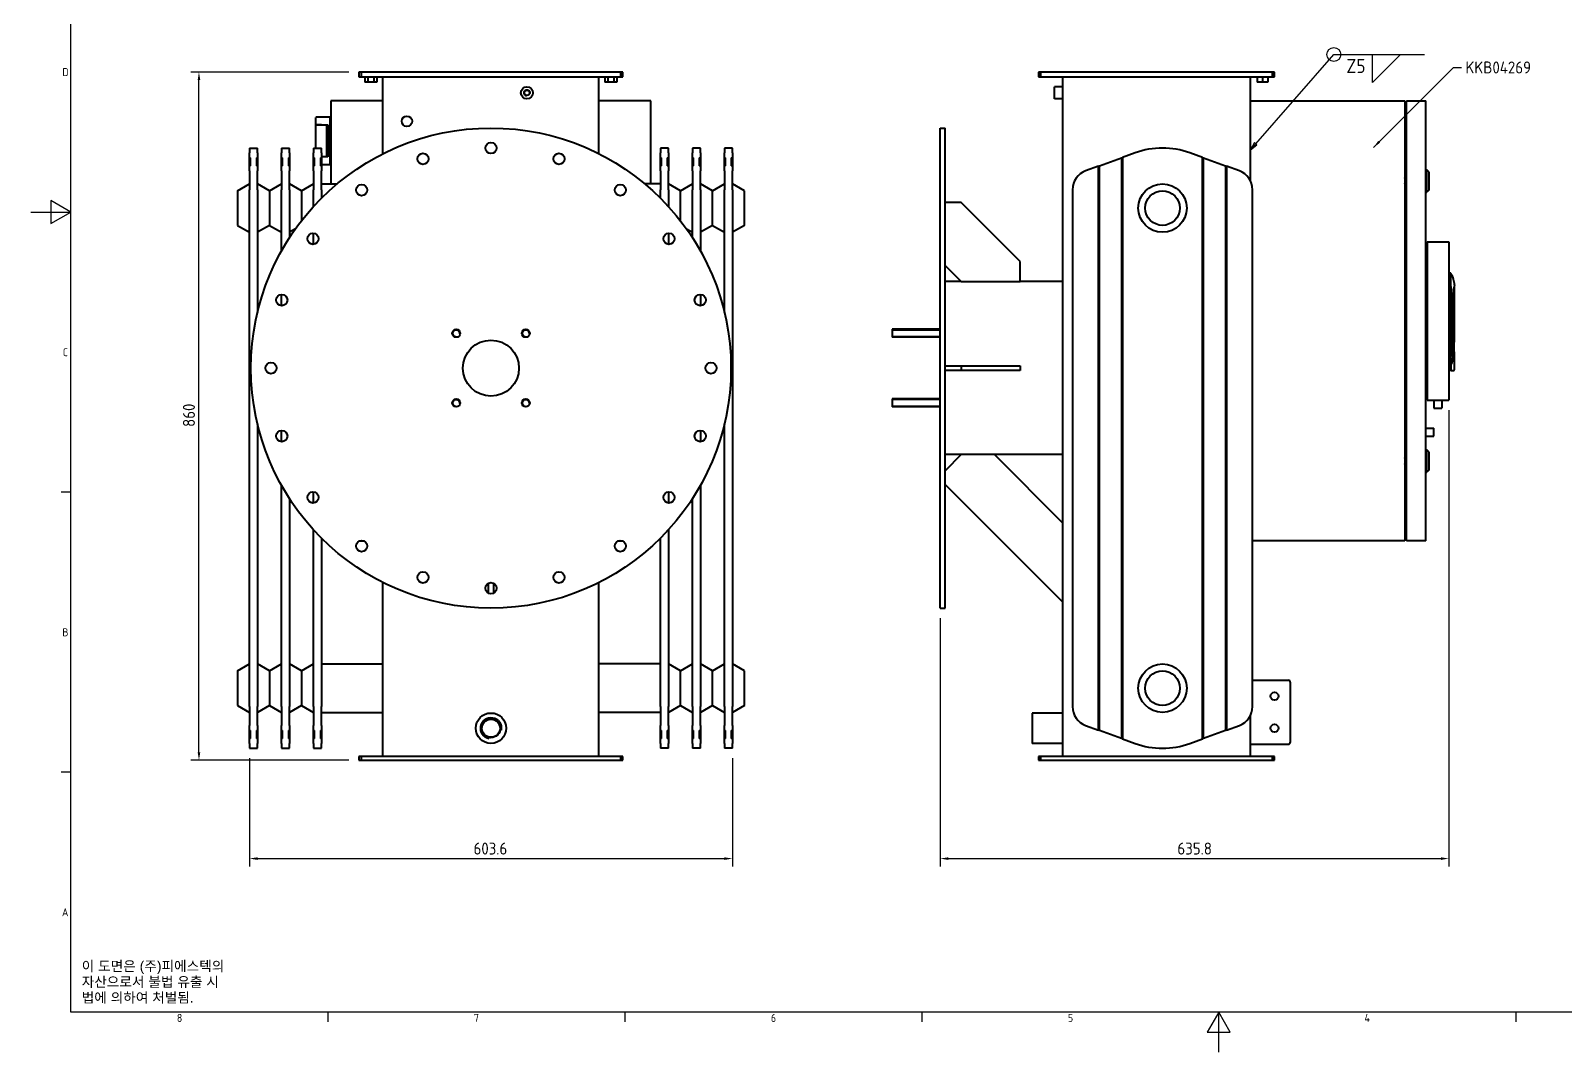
# Model space of a CAD drawing. Header units: millimetres. Extents: x 0 to 2970, y 0 to 2100.
# Drawn here: x 0 to 1918, y 0 to 1277 of the extents above; entities that cross this region are included whole.
import ezdxf

# ---------------------------------------------------------------- set-up
doc = ezdxf.new("R2010")
doc.units = ezdxf.units.MM
doc.header["$LTSCALE"] = 5
doc.layers.get('0').update_dxf_attribs({"color": 3, "lineweight": 25})
for name, color, linetype, lineweight in [('가시적인 것(ISO)', 3, 'Continuous', 40), ('가시적인 좁은 것(ISO)', 3, 'Continuous', 35), ('경계(ISO)', 7, 'Continuous', 25), ('기호(ISO)', 5, 'Continuous', 25), ('치수(ISO)', 2, 'Continuous', 25)]:
    doc.layers.add(name, color=color, linetype=linetype, lineweight=lineweight)
doc.styles.add('문자 텍스트_PSTEK_POSCO', font='isocp.shx')
doc.styles.add('치수 텍스트_PSTEK_POSCO', font='isocp.shx')
doc.styles.add('표면거칠기 텍스트_PSTEK_POSCO', font='isocp.shx')
doc.dimstyles.new('치수_PSTEK_POSCO', dxfattribs={"dimscale": 5, "dimtxt": 3, "dimasz": 2, "dimexe": 2, "dimexo": 2.5, "dimgap": 1, "dimtad": 1, "dimrnd": 1e-08, "dimdsep": 46, "dimtxsty": '치수 텍스트_PSTEK_POSCO', "dimcen": 0.09, "dimdle": 10, "dimclrd": 7, "dimclre": 7, "dimclrt": 2, "dimadec": 1, "dimazin": 2, "dimtfac": 1, "dimtmove": 0, "dimatfit": 3, "dimfxl": 0, "dimtolj": 1, "dimlwd": -1, "dimlwe": -1, "dimarcsym": 0})
doc.dimstyles.new('치수_PSTEK_POSCO$7', dxfattribs={"dimscale": 5, "dimtxt": 3, "dimasz": 2, "dimexe": 2, "dimexo": 2.5, "dimgap": 1, "dimtad": 1, "dimrnd": 1e-08, "dimdsep": 46, "dimtxsty": '치수 텍스트_PSTEK_POSCO', "dimcen": 0.09, "dimdle": 10, "dimclrd": 7, "dimclre": 7, "dimclrt": 2, "dimadec": 1, "dimazin": 2, "dimtfac": 1, "dimtmove": 0, "dimatfit": 3, "dimfxl": 0, "dimtolj": 1, "dimlwd": -1, "dimlwe": -1, "dimarcsym": 0})

# ---------------------------------------------------------------- blocks, each defined once
blk = doc.blocks.new('경계 Default Border')
at = {"layer": '경계(ISO)'}
for p, q in [((10, 140), (7.6, 140)), ((10, 70), (7.6, 70)), ((74.25, 10), (74.25, 7.6)), ((148.5, 10), (148.5, 7.6)), ((222.75, 10), (222.75, 7.6)), ((371.25, 10), (371.25, 7.6))]:
    blk.add_line(p, q, dxfattribs=at)
at = {"layer": '경계(ISO)', "flags": 128}
for points in [[(10, 10), (10, 410), (584, 410), (584, 10), (10, 10)], [(0, 210), (10, 210), (5, 212.89), (5, 207.11), (10, 210)], [(297, 0), (297, 10), (294.11, 5), (299.89, 5), (297, 10)]]:
    blk.add_lwpolyline(points, dxfattribs=at)
at = {"layer": '경계(ISO)', "color": 2, "char_height": 2, "attachment_point": 7, "style": '문자 텍스트_PSTEK_POSCO'}
for s, insert in [('D', (7.92, 243.98)), ('C', (8.03, 173.98)), ('B', (7.92, 103.98)), ('A', (7.81, 34)), ('8', (36.55, 7.58)), ('7', (110.8, 7.6)), ('6', (185.05, 7.58)), ('5', (259.3, 7.58)), ('4', (333.44, 7.6))]:
    blk.add_mtext(s, dxfattribs=dict(at, insert=insert))
blk = doc.blocks.new('용접 기호 식별자1')
at = {"layer": '기호(ISO)', "color": 7}
for p, q in [((306.25, 227.09), (325.76, 249.38)), ((325.76, 249.38), (348.45, 249.38)), ((305.95, 227.36), (304.93, 225.59)), ((306.25, 227.09), (304.93, 225.59)), ((304.93, 225.59), (306.55, 226.83)), ((306.55, 226.83), (305.95, 227.36))]:
    blk.add_line(p, q, dxfattribs=at)
at = {"layer": '기호(ISO)'}
for p, q in [((335.45, 249.38), (342.45, 249.38)), ((342.45, 249.38), (335.45, 242.38)), ((335.45, 242.38), (335.45, 249.38))]:
    blk.add_line(p, q, dxfattribs=at)
at = {"layer": '기호(ISO)', "color": 7, "flags": 128}
blk.add_lwpolyline([(305.95, 227.36), (304.93, 225.59), (306.55, 226.83), (305.95, 227.36)], dxfattribs=at)
at = {"layer": '기호(ISO)'}
blk.add_circle((325.76, 249.38), 1.75, dxfattribs=at)
at = {"layer": '기호(ISO)', "color": 7}
blk.add_solid([(305.95, 227.36), (304.93, 225.59), (306.55, 226.83), (305.95, 227.36)], dxfattribs=at)
at = {"layer": '기호(ISO)', "color": 7, "insert": (328.91, 244.76), "char_height": 3.5, "attachment_point": 7, "style": '표면거칠기 텍스트_PSTEK_POSCO'}
blk.add_mtext('Z5', dxfattribs=at)
blk = doc.blocks.new('*D23')
at = {"layer": 'Defpoints', "color": 0, "transparency": 16777216}
for p in [(1772.7, 815), (1136.9, 555), (1772.7, 242.1)]:
    blk.add_point(p, dxfattribs=at)
at = {"layer": '치수(ISO)', "color": 7, "transparency": 16777216}
for p, q in [((1772.7, 802.5), (1772.7, 232.1)), ((1136.9, 542.5), (1136.9, 232.1)), ((1146.9, 242.1), (1762.7, 242.1))]:
    blk.add_line(p, q, dxfattribs=at)
for points in [[(1146.9, 243.7), (1146.9, 240.4), (1136.9, 242.1)], [(1762.7, 243.7), (1762.7, 240.4), (1772.7, 242.1)]]:
    blk.add_solid(points, dxfattribs=at)
at = {"layer": '치수(ISO)', "color": 2, "transparency": 16777216, "insert": (1433.3, 254.6), "char_height": 15, "attachment_point": 4, "style": '치수 텍스트_PSTEK_POSCO'}
blk.add_mtext('\\A1;635.8', dxfattribs=at)
blk = doc.blocks.new('*D24')
at = {"layer": 'Defpoints', "color": 0, "transparency": 16777216}
for p in [(273.5, 380), (877.1, 380), (877.1, 242.1)]:
    blk.add_point(p, dxfattribs=at)
at = {"layer": '치수(ISO)', "color": 7, "transparency": 16777216}
for p, q in [((273.5, 367.5), (273.5, 232.1)), ((877.1, 367.5), (877.1, 232.1)), ((283.5, 242.1), (867.1, 242.1))]:
    blk.add_line(p, q, dxfattribs=at)
for points in [[(283.5, 243.7), (283.5, 240.4), (273.5, 242.1)], [(867.1, 243.7), (867.1, 240.4), (877.1, 242.1)]]:
    blk.add_solid(points, dxfattribs=at)
at = {"layer": '치수(ISO)', "color": 2, "transparency": 16777216, "insert": (553.5, 254.6), "char_height": 15, "attachment_point": 4, "style": '치수 텍스트_PSTEK_POSCO'}
blk.add_mtext('\\A1;603.6', dxfattribs=at)
blk = doc.blocks.new('*D25')
at = {"layer": 'Defpoints', "color": 0, "transparency": 16777216}
for p in [(210.3, 1225), (410.3, 1225), (410.3, 365)]:
    blk.add_point(p, dxfattribs=at)
at = {"layer": '치수(ISO)', "color": 7, "transparency": 16777216}
for p, q in [((397.8, 1225), (200.3, 1225)), ((210.3, 375), (210.3, 1215)), ((397.8, 365), (200.3, 365))]:
    blk.add_line(p, q, dxfattribs=at)
for points in [[(208.7, 1215), (212, 1215), (210.3, 1225)], [(208.7, 375), (212, 375), (210.3, 365)]]:
    blk.add_solid(points, dxfattribs=at)
at = {"layer": '치수(ISO)', "color": 2, "transparency": 16777216, "insert": (197.8, 781.5), "char_height": 15, "attachment_point": 4, "rotation": 90, "style": '치수 텍스트_PSTEK_POSCO'}
blk.add_mtext('\\A1;860', dxfattribs=at)

msp = doc.modelspace()

# ---------------------------------------------------------------- linework, layer by layer
at = {"layer": '가시적인 것(ISO)'}
for p, q in [((413.328, 1225.001), (410.328, 1225.001)), ((410.328, 1225.001), (410.328, 1219.001)), ((410.328, 1219.001), (413.328, 1219.001)), ((413.328, 1219.001), (413.328, 1225.001)), ((737.328, 1225.001), (413.328, 1225.001)), ((413.328, 1219.001), (737.328, 1219.001)), ((417.822, 1219.001), (417.822, 1212.501)), ((421.575, 1212.501), (417.822, 1212.501)), ((421.575, 1219.001), (421.575, 1212.501)), ((429.081, 1212.501), (421.575, 1212.501)), ((429.081, 1219.001), (429.081, 1212.501)), ((432.833, 1212.501), (429.081, 1212.501)), ((432.833, 1219.001), (432.833, 1212.501)), ((440.328, 1122.91), (440.328, 1219.001)), ((710.328, 1122.91), (710.328, 1219.001)), ((717.822, 1219.001), (717.822, 1212.501)), ((721.575, 1212.501), (717.822, 1212.501)), ((721.575, 1219.001), (721.575, 1212.501)), ((729.081, 1212.501), (721.575, 1212.501)), ((729.081, 1219.001), (729.081, 1212.501)), ((732.833, 1212.501), (729.081, 1212.501)), ((732.833, 1219.001), (732.833, 1212.501)), ((737.328, 1225.001), (737.328, 1219.001)), ((740.328, 1225.001), (737.328, 1225.001)), ((737.328, 1219.001), (740.328, 1219.001)), ((740.328, 1219.001), (740.328, 1225.001)), ((1259.671, 1225.001), (1259.671, 1219.001)), ((1262.671, 1225.001), (1259.671, 1225.001)), ((1259.671, 1219.001), (1262.671, 1219.001)), ((1262.671, 1219.001), (1262.671, 1225.001)), ((1551.671, 1225.001), (1262.671, 1225.001)), ((1262.671, 1219.001), (1551.671, 1219.001)), ((1289.671, 1219.001), (1289.671, 369.501)), ((1524.671, 1189.001), (1524.671, 1219.001)), ((1533.171, 1219.001), (1533.171, 1212.501)), ((1539.671, 1212.501), (1533.171, 1212.501)), ((1539.671, 1219.001), (1539.671, 1212.501)), ((1546.171, 1212.501), (1539.671, 1212.501)), ((1546.171, 1219.001), (1546.171, 1212.501)), ((1554.671, 1225.001), (1551.671, 1225.001)), ((1551.671, 1225.001), (1551.671, 1219.001)), ((1551.671, 1219.001), (1554.671, 1219.001)), ((1554.671, 1219.001), (1554.671, 1225.001)), ((1279.671, 1191.501), (1279.671, 1206.501)), ((1289.671, 1206.501), (1279.671, 1206.501)), ((1289.671, 1191.501), (1279.671, 1191.501)), ((440.328, 1189.001), (375.328, 1189.001)), ((375.328, 1189.001), (375.328, 1085.251)), ((775.328, 1189.001), (710.328, 1189.001)), ((775.328, 1085.251), (775.328, 1189.001)), ((1524.671, 1088.864), (1524.671, 1189.001)), ((1524.671, 1189.001), (1717.671, 1189.001)), ((1717.671, 1189.001), (1717.671, 639.001)), ((1719.671, 639.001), (1719.671, 1189.001)), ((1719.671, 1189.001), (1743.671, 1189.001)), ((1743.671, 639.001), (1743.671, 1189.001)), ((356.328, 1159.151), (356.328, 1168.001)), ((363.328, 1159.151), (356.328, 1159.151)), ((356.328, 1159.001), (356.328, 1159.151)), ((356.328, 1159.001), (370.328, 1159.001)), ((356.328, 1130.001), (356.328, 1159.001)), ((363.328, 1169.001), (374.328, 1169.001)), ((363.328, 1159.151), (371.328, 1159.151)), ((370.328, 1159.151), (370.328, 1159.001)), ((370.328, 1119.001), (370.328, 1159.001)), ((371.328, 1159.151), (371.328, 1118.851)), ((374.328, 1169.001), (374.328, 1168.001)), ((374.328, 1110.001), (374.328, 1168.001)), ((1136.871, 555.001), (1136.871, 1155.001)), ((1136.871, 1155.001), (1142.871, 1155.001)), ((1142.871, 555.001), (1142.871, 1155.001)), ((1717.671, 1164.001), (1719.671, 1164.001)), ((1718.671, 1169.001), (1719.671, 1169.001)), ((273.528, 1130.001), (273.528, 1123.97)), ((273.528, 1130.001), (283.528, 1130.001)), ((273.528, 1118.22), (273.528, 1123.97)), ((273.528, 1118.22), (274.528, 1117.787)), ((273.528, 1107.301), (273.528, 1118.22)), ((274.528, 1117.787), (274.528, 1107.735)), ((282.528, 1117.787), (283.528, 1118.22)), ((282.528, 1107.735), (282.528, 1117.787)), ((283.528, 1123.97), (283.528, 1130.001)), ((283.528, 1123.97), (283.528, 1118.22)), ((283.528, 1118.22), (283.528, 1107.301)), ((313.528, 1130.001), (313.528, 1123.97)), ((313.528, 1130.001), (323.528, 1130.001)), ((313.528, 1118.22), (313.528, 1123.97)), ((313.528, 1118.22), (314.528, 1117.787)), ((313.528, 1107.301), (313.528, 1118.22)), ((314.528, 1117.787), (314.528, 1107.735)), ((322.528, 1117.787), (323.528, 1118.22)), ((322.528, 1107.735), (322.528, 1117.787)), ((323.528, 1123.97), (323.528, 1130.001)), ((323.528, 1123.97), (323.528, 1118.22)), ((323.528, 1118.22), (323.528, 1107.301)), ((353.528, 1130.001), (353.528, 1123.97)), ((353.528, 1130.001), (363.528, 1130.001)), ((353.528, 1118.22), (353.528, 1123.97)), ((353.528, 1118.22), (354.528, 1117.787)), ((353.528, 1107.301), (353.528, 1118.22)), ((354.528, 1117.787), (354.528, 1107.735)), ((362.528, 1117.787), (363.528, 1118.22)), ((362.528, 1107.735), (362.528, 1117.787)), ((363.528, 1123.97), (363.528, 1130.001)), ((363.528, 1123.97), (363.528, 1118.22)), ((370.328, 1119.001), (363.528, 1119.001)), ((371.328, 1118.851), (363.528, 1118.851)), ((363.528, 1118.22), (363.528, 1107.301)), ((370.328, 1119.001), (370.328, 1118.851)), ((787.128, 1130.001), (787.128, 1123.97)), ((797.128, 1130.001), (787.128, 1130.001)), ((787.128, 1118.22), (787.128, 1123.97)), ((787.128, 1118.22), (788.128, 1117.787)), ((787.128, 1107.301), (787.128, 1118.22)), ((788.128, 1117.787), (788.128, 1107.735)), ((796.128, 1117.787), (797.128, 1118.22)), ((796.128, 1107.735), (796.128, 1117.787)), ((797.128, 1123.97), (797.128, 1130.001)), ((797.128, 1123.97), (797.128, 1118.22)), ((797.128, 1118.22), (797.128, 1107.301)), ((827.128, 1130.001), (827.128, 1123.97)), ((837.128, 1130.001), (827.128, 1130.001)), ((827.128, 1118.22), (827.128, 1123.97)), ((827.128, 1118.22), (828.128, 1117.787)), ((827.128, 1107.301), (827.128, 1118.22)), ((828.128, 1117.787), (828.128, 1107.735)), ((836.128, 1117.787), (837.128, 1118.22)), ((836.128, 1107.735), (836.128, 1117.787)), ((837.128, 1123.97), (837.128, 1130.001)), ((837.128, 1123.97), (837.128, 1118.22)), ((837.128, 1118.22), (837.128, 1107.301)), ((867.128, 1130.001), (867.128, 1123.97)), ((877.128, 1130.001), (867.128, 1130.001)), ((867.128, 1118.22), (867.128, 1123.97)), ((867.128, 1118.22), (868.128, 1117.787)), ((867.128, 1107.301), (867.128, 1118.22)), ((868.128, 1117.787), (868.128, 1107.735)), ((876.128, 1117.787), (877.128, 1118.22)), ((876.128, 1107.735), (876.128, 1117.787)), ((877.128, 1123.97), (877.128, 1130.001)), ((877.128, 1123.97), (877.128, 1118.22)), ((877.128, 1118.22), (877.128, 1107.301)), ((1335.863, 1107.735), (1363.479, 1117.787)), ((1363.479, 1117.787), (1364.671, 1118.22)), ((1363.479, 1117.787), (1363.479, 392.216)), ((1380.469, 1123.97), (1364.671, 1118.22)), ((1364.671, 1118.22), (1364.671, 391.782)), ((1464.671, 1118.22), (1448.873, 1123.97)), ((1464.671, 1118.22), (1465.863, 1117.787)), ((1464.671, 391.782), (1464.671, 1118.22)), ((1465.863, 1117.787), (1493.479, 1107.735)), ((1465.863, 392.216), (1465.863, 1117.787)), ((274.528, 1107.735), (273.528, 1107.301)), ((273.528, 1101.459), (273.528, 1107.301)), ((273.528, 1101.459), (273.528, 1077.967)), ((283.528, 1107.301), (282.528, 1107.735)), ((283.528, 1107.301), (283.528, 1101.459)), ((283.528, 1077.967), (283.528, 1101.459)), ((314.528, 1107.735), (313.528, 1107.301)), ((313.528, 1101.459), (313.528, 1107.301)), ((313.528, 1101.459), (313.528, 1077.967)), ((323.528, 1107.301), (322.528, 1107.735)), ((323.528, 1107.301), (323.528, 1101.459)), ((323.528, 1077.967), (323.528, 1101.459)), ((354.528, 1107.735), (353.528, 1107.301)), ((353.528, 1101.459), (353.528, 1107.301)), ((353.528, 1101.459), (353.528, 1077.967)), ((363.528, 1107.301), (362.528, 1107.735)), ((374.328, 1109.001), (363.528, 1109.001)), ((363.528, 1107.301), (363.528, 1101.459)), ((363.528, 1077.967), (363.528, 1101.459)), ((374.328, 1110.001), (374.328, 1109.001)), ((788.128, 1107.735), (787.128, 1107.301)), ((787.128, 1101.459), (787.128, 1107.301)), ((787.128, 1101.459), (787.128, 1077.967)), ((797.128, 1107.301), (796.128, 1107.735)), ((797.128, 1107.301), (797.128, 1101.459)), ((797.128, 1077.967), (797.128, 1101.459)), ((828.128, 1107.735), (827.128, 1107.301)), ((827.128, 1101.459), (827.128, 1107.301)), ((827.128, 1101.459), (827.128, 1077.967)), ((837.128, 1107.301), (836.128, 1107.735)), ((837.128, 1107.301), (837.128, 1101.459)), ((837.128, 1077.967), (837.128, 1101.459)), ((868.128, 1107.735), (867.128, 1107.301)), ((867.128, 1101.459), (867.128, 1107.301)), ((867.128, 1101.459), (867.128, 1077.967)), ((877.128, 1107.301), (876.128, 1107.735)), ((877.128, 1107.301), (877.128, 1101.459)), ((877.128, 1077.967), (877.128, 1101.459)), ((1334.671, 1107.301), (1318.62, 1101.459)), ((1334.671, 1107.301), (1335.863, 1107.735)), ((1334.671, 402.701), (1334.671, 1107.301)), ((1335.863, 402.267), (1335.863, 1107.735)), ((1493.479, 1107.735), (1493.479, 402.267)), ((1493.479, 1107.735), (1494.671, 1107.301)), ((1494.671, 1107.301), (1494.671, 402.701)), ((1510.721, 1101.459), (1494.671, 1107.301)), ((1717.671, 1098.262), (1719.671, 1098.729)), ((1718.384, 1098.501), (1718.386, 1098.501)), ((1718.694, 1098.501), (1718.386, 1098.501)), ((1743.671, 1103.001), (1745.171, 1103.001)), ((1745.171, 1075.001), (1745.171, 1103.001)), ((1747.671, 1100.501), (1745.171, 1103.001)), ((1747.671, 1100.501), (1747.671, 1077.501)), ((258.528, 1076.591), (273.528, 1085.251)), ((258.528, 1076.591), (258.528, 1033.411)), ((273.528, 432.035), (273.528, 1077.967)), ((298.528, 1076.591), (283.528, 1085.251)), ((283.528, 1077.967), (283.528, 924.663)), ((298.528, 1076.591), (313.528, 1085.251)), ((298.528, 1076.591), (298.528, 1033.411)), ((313.528, 1001.496), (313.528, 1077.967)), ((338.528, 1076.591), (323.528, 1085.251)), ((323.528, 1077.967), (323.528, 1018.086)), ((338.528, 1076.591), (353.528, 1085.251)), ((338.528, 1076.591), (338.528, 1039.191)), ((353.528, 1057.003), (353.528, 1077.967)), ((363.528, 1085.251), (383.013, 1085.251)), ((363.528, 1077.967), (363.528, 1067.465)), ((787.128, 1085.251), (767.642, 1085.251)), ((787.128, 1067.465), (787.128, 1077.967)), ((812.128, 1076.591), (797.128, 1085.251)), ((797.128, 1077.967), (797.128, 1057.003)), ((812.128, 1076.591), (827.128, 1085.251)), ((812.128, 1039.191), (812.128, 1076.591)), ((827.128, 1018.086), (827.128, 1077.967)), ((852.128, 1076.591), (837.128, 1085.251)), ((837.128, 1077.967), (837.128, 1001.496)), ((852.128, 1076.591), (867.128, 1085.251)), ((852.128, 1033.411), (852.128, 1076.591)), ((867.128, 924.663), (867.128, 1077.967)), ((892.128, 1076.591), (877.128, 1085.251)), ((877.128, 1077.967), (877.128, 432.035)), ((892.128, 1033.411), (892.128, 1076.591)), ((1302.171, 1077.967), (1302.171, 432.035)), ((1527.171, 432.035), (1527.171, 1077.967)), ((1718.257, 1090.784), (1717.671, 1093.314)), ((1717.671, 1084.689), (1718.257, 1087.218)), ((1717.671, 1079.74), (1719.671, 1079.273)), ((1719.487, 1091.071), (1718.257, 1090.784)), ((1719.487, 1086.931), (1718.257, 1087.218)), ((1718.384, 1079.501), (1718.386, 1079.501)), ((1718.694, 1079.501), (1718.386, 1079.501)), ((1719.666, 1089.501), (1718.393, 1089.501)), ((1718.393, 1088.501), (1718.393, 1089.501)), ((1719.666, 1088.501), (1718.393, 1088.501)), ((1719.671, 1091.114), (1719.487, 1091.071)), ((1719.671, 1086.888), (1719.487, 1086.931)), ((1719.671, 1089.501), (1719.666, 1089.501)), ((1719.671, 1088.501), (1719.666, 1088.501)), ((1743.671, 1075.001), (1745.171, 1075.001)), ((1747.671, 1077.501), (1745.171, 1075.001)), ((1162.871, 1062.146), (1142.871, 1062.146)), ((1236.866, 988.151), (1162.871, 1062.146)), ((258.528, 1033.411), (273.528, 1024.751)), ((298.528, 1033.411), (283.528, 1024.751)), ((298.528, 1033.411), (313.528, 1024.751)), ((330.98, 1029.054), (323.528, 1024.751)), ((353.528, 1009.675), (353.528, 1023.609)), ((797.128, 1023.609), (797.128, 1009.675)), ((819.675, 1029.054), (827.128, 1024.751)), ((852.128, 1033.411), (837.128, 1024.751)), ((852.128, 1033.411), (867.128, 1024.751)), ((892.128, 1033.411), (877.128, 1024.751)), ((1745.671, 1013.001), (1745.671, 815.001)), ((1745.671, 1013.001), (1772.671, 1013.001)), ((1772.671, 1013.001), (1772.671, 815.001)), ((1142.871, 983.151), (1162.871, 963.151)), ((1236.866, 963.151), (1236.866, 988.151)), ((1744.671, 997.001), (1743.671, 997.001)), ((1743.671, 986.001), (1745.671, 986.001)), ((1744.671, 997.001), (1744.671, 996.801)), ((1744.671, 996.801), (1744.671, 986.001)), ((1744.871, 997.001), (1745.671, 997.001)), ((1162.871, 963.151), (1142.871, 963.151)), ((1162.871, 963.151), (1236.866, 963.151)), ((1289.671, 963.151), (1236.866, 963.151)), ((1774.94, 973.652), (1772.671, 973.652)), ((313.528, 932.986), (313.528, 946.976)), ((837.128, 946.976), (837.128, 932.986)), ((1774.94, 956.866), (1774.94, 869.512)), ((1777.892, 869.504), (1777.892, 949.501)), ((1779.137, 957.073), (1779.137, 887.536)), ((1076.871, 903.488), (1076.871, 893.488)), ((1136.871, 903.488), (1076.871, 903.488)), ((1136.871, 893.488), (1076.871, 893.488)), ((1779.379, 875.351), (1779.379, 887.651)), ((1779.137, 875.466), (1779.137, 852.918)), ((1142.871, 858.001), (1162.871, 858.001)), ((1162.871, 852.001), (1142.871, 852.001)), ((1162.871, 858.001), (1236.866, 858.001)), ((1162.871, 858.001), (1162.871, 852.001)), ((1236.866, 852.001), (1162.871, 852.001)), ((1236.866, 858.001), (1236.866, 852.001)), ((1774.44, 854.798), (1772.671, 854.798)), ((1774.94, 858.369), (1774.94, 852.901)), ((1775.94, 851.901), (1778.817, 851.901)), ((1743.671, 842.001), (1745.671, 842.001)), ((1744.671, 831.001), (1743.671, 831.001)), ((1744.671, 842.001), (1744.671, 831.201)), ((1744.671, 831.201), (1744.671, 831.001)), ((1745.671, 831.001), (1744.871, 831.001)), ((1076.871, 816.514), (1076.871, 806.514)), ((1136.871, 816.514), (1076.871, 816.514)), ((1136.871, 806.514), (1076.871, 806.514)), ((1745.671, 815.001), (1772.671, 815.001)), ((1753.671, 815.001), (1753.671, 805.001)), ((1763.671, 815.001), (1763.671, 805.001)), ((1753.671, 805.001), (1763.671, 805.001)), ((283.528, 785.339), (283.528, 432.035)), ((313.528, 763.026), (313.528, 777.017)), ((837.128, 777.017), (837.128, 763.026)), ((867.128, 432.035), (867.128, 785.339)), ((1743.671, 780.001), (1753.671, 780.001)), ((1743.671, 770.001), (1753.671, 770.001)), ((1753.671, 770.001), (1753.671, 780.001)), ((1717.671, 748.262), (1719.671, 748.729)), ((1718.384, 748.501), (1718.386, 748.501)), ((1718.694, 748.501), (1718.386, 748.501)), ((1743.671, 753.001), (1745.171, 753.001)), ((1745.171, 725.001), (1745.171, 753.001)), ((1747.671, 750.501), (1745.171, 753.001)), ((1747.671, 750.501), (1747.671, 727.501)), ((1162.871, 746.851), (1142.871, 726.851)), ((1162.871, 746.851), (1142.871, 746.851)), ((1204.671, 746.851), (1162.871, 746.851)), ((1289.671, 661.851), (1204.671, 746.851)), ((1289.671, 746.851), (1204.671, 746.851)), ((1718.257, 740.784), (1717.671, 743.314)), ((1717.671, 734.689), (1718.257, 737.218)), ((1717.671, 729.74), (1719.671, 729.273)), ((1719.487, 741.071), (1718.257, 740.784)), ((1719.487, 736.931), (1718.257, 737.218)), ((1718.384, 729.501), (1718.386, 729.501)), ((1718.694, 729.501), (1718.386, 729.501)), ((1719.666, 739.501), (1718.393, 739.501)), ((1718.393, 738.501), (1718.393, 739.501)), ((1719.666, 738.501), (1718.393, 738.501)), ((1719.671, 741.114), (1719.487, 741.071)), ((1719.671, 736.888), (1719.487, 736.931)), ((1719.671, 739.501), (1719.666, 739.501)), ((1719.671, 738.501), (1719.666, 738.501)), ((1743.671, 725.001), (1745.171, 725.001)), ((1747.671, 727.501), (1745.171, 725.001)), ((313.528, 432.035), (313.528, 708.506)), ((323.528, 691.916), (323.528, 432.035)), ((353.528, 686.393), (353.528, 700.327)), ((797.128, 700.327), (797.128, 686.393)), ((827.128, 432.035), (827.128, 691.916)), ((837.128, 708.506), (837.128, 432.035)), ((1142.871, 709.656), (1289.671, 562.856)), ((353.528, 432.035), (353.528, 652.999)), ((797.128, 652.999), (797.128, 432.035)), ((1717.671, 664.001), (1719.671, 664.001)), ((1719.671, 659.001), (1718.671, 659.001)), ((363.528, 642.538), (363.528, 432.035)), ((411.038, 639.001), (416.335, 639.001)), ((734.32, 639.001), (739.617, 639.001)), ((787.128, 432.035), (787.128, 642.538)), ((1717.671, 639.001), (1527.171, 639.001)), ((1743.671, 639.001), (1719.671, 639.001)), ((440.328, 369.501), (440.328, 587.093)), ((572.328, 573.677), (572.328, 586.326)), ((578.328, 586.326), (578.328, 573.677)), ((710.328, 369.501), (710.328, 587.093)), ((1136.871, 555.001), (1142.871, 555.001)), ((258.528, 476.591), (273.528, 485.251)), ((298.528, 476.591), (283.528, 485.251)), ((298.528, 476.591), (313.528, 485.251)), ((338.528, 476.591), (323.528, 485.251)), ((338.528, 476.591), (353.528, 485.251)), ((363.528, 485.251), (440.328, 485.251)), ((787.128, 485.251), (710.328, 485.251)), ((812.128, 476.591), (797.128, 485.251)), ((812.128, 476.591), (827.128, 485.251)), ((852.128, 476.591), (837.128, 485.251)), ((852.128, 476.591), (867.128, 485.251)), ((892.128, 476.591), (877.128, 485.251)), ((258.528, 476.591), (258.528, 433.411)), ((298.528, 476.591), (298.528, 433.411)), ((338.528, 476.591), (338.528, 433.411)), ((812.128, 433.411), (812.128, 476.591)), ((852.128, 433.411), (852.128, 476.591)), ((892.128, 433.411), (892.128, 476.591)), ((1527.171, 465.001), (1571.671, 465.001)), ((1574.671, 388.001), (1574.671, 462.001)), ((258.528, 433.411), (273.528, 424.751)), ((273.528, 432.035), (273.528, 408.543)), ((298.528, 433.411), (283.528, 424.751)), ((283.528, 408.543), (283.528, 432.035)), ((298.528, 433.411), (313.528, 424.751)), ((313.528, 432.035), (313.528, 408.543)), ((338.528, 433.411), (323.528, 424.751)), ((323.528, 408.543), (323.528, 432.035)), ((338.528, 433.411), (353.528, 424.751)), ((353.528, 432.035), (353.528, 408.543)), ((363.528, 408.543), (363.528, 432.035)), ((363.528, 424.751), (440.328, 424.751)), ((787.128, 424.751), (710.328, 424.751)), ((787.128, 432.035), (787.128, 408.543)), ((812.128, 433.411), (797.128, 424.751)), ((797.128, 408.543), (797.128, 432.035)), ((812.128, 433.411), (827.128, 424.751)), ((827.128, 432.035), (827.128, 408.543)), ((852.128, 433.411), (837.128, 424.751)), ((837.128, 408.543), (837.128, 432.035)), ((852.128, 433.411), (867.128, 424.751)), ((867.128, 432.035), (867.128, 408.543)), ((892.128, 433.411), (877.128, 424.751)), ((877.128, 408.543), (877.128, 432.035)), ((1251.671, 424.001), (1251.671, 386.001)), ((1289.671, 424.001), (1251.671, 424.001)), ((273.528, 402.701), (273.528, 408.543)), ((283.528, 408.543), (283.528, 402.701)), ((313.528, 402.701), (313.528, 408.543)), ((323.528, 408.543), (323.528, 402.701)), ((353.528, 402.701), (353.528, 408.543)), ((363.528, 408.543), (363.528, 402.701)), ((787.128, 402.701), (787.128, 408.543)), ((797.128, 408.543), (797.128, 402.701)), ((827.128, 402.701), (827.128, 408.543)), ((837.128, 408.543), (837.128, 402.701)), ((867.128, 402.701), (867.128, 408.543)), ((877.128, 408.543), (877.128, 402.701)), ((1318.62, 408.543), (1334.671, 402.701)), ((1494.671, 402.701), (1510.721, 408.543)), ((1524.671, 369.501), (1524.671, 421.138)), ((273.528, 402.701), (274.528, 402.267)), ((273.528, 391.782), (273.528, 402.701)), ((274.528, 392.216), (273.528, 391.782)), ((273.528, 386.032), (273.528, 391.782)), ((273.528, 386.032), (273.528, 380.001)), ((274.528, 402.267), (274.528, 392.216)), ((282.528, 402.267), (283.528, 402.701)), ((282.528, 392.216), (282.528, 402.267)), ((283.528, 391.782), (282.528, 392.216)), ((283.528, 402.701), (283.528, 391.782)), ((283.528, 391.782), (283.528, 386.032)), ((283.528, 380.001), (283.528, 386.032)), ((313.528, 402.701), (314.528, 402.267)), ((313.528, 391.782), (313.528, 402.701)), ((314.528, 392.216), (313.528, 391.782)), ((313.528, 386.032), (313.528, 391.782)), ((313.528, 386.032), (313.528, 380.001)), ((314.528, 402.267), (314.528, 392.216)), ((322.528, 402.267), (323.528, 402.701)), ((322.528, 392.216), (322.528, 402.267)), ((323.528, 391.782), (322.528, 392.216)), ((323.528, 402.701), (323.528, 391.782)), ((323.528, 391.782), (323.528, 386.032)), ((323.528, 380.001), (323.528, 386.032)), ((353.528, 402.701), (354.528, 402.267)), ((353.528, 391.782), (353.528, 402.701)), ((354.528, 392.216), (353.528, 391.782)), ((353.528, 386.032), (353.528, 391.782)), ((353.528, 386.032), (353.528, 380.001)), ((354.528, 402.267), (354.528, 392.216)), ((362.528, 402.267), (363.528, 402.701)), ((362.528, 392.216), (362.528, 402.267)), ((363.528, 391.782), (362.528, 392.216)), ((363.528, 402.701), (363.528, 391.782)), ((363.528, 391.782), (363.528, 386.032)), ((363.528, 380.001), (363.528, 386.032)), ((787.128, 402.701), (788.128, 402.267)), ((787.128, 391.782), (787.128, 402.701)), ((788.128, 392.216), (787.128, 391.782)), ((787.128, 386.032), (787.128, 391.782)), ((787.128, 386.032), (787.128, 380.001)), ((788.128, 402.267), (788.128, 392.216)), ((796.128, 402.267), (797.128, 402.701)), ((796.128, 392.216), (796.128, 402.267)), ((797.128, 391.782), (796.128, 392.216)), ((797.128, 402.701), (797.128, 391.782)), ((797.128, 391.782), (797.128, 386.032)), ((797.128, 380.001), (797.128, 386.032)), ((827.128, 402.701), (828.128, 402.267)), ((827.128, 391.782), (827.128, 402.701)), ((828.128, 392.216), (827.128, 391.782)), ((827.128, 386.032), (827.128, 391.782)), ((827.128, 386.032), (827.128, 380.001)), ((828.128, 402.267), (828.128, 392.216)), ((836.128, 402.267), (837.128, 402.701)), ((836.128, 392.216), (836.128, 402.267)), ((837.128, 391.782), (836.128, 392.216)), ((837.128, 402.701), (837.128, 391.782)), ((837.128, 391.782), (837.128, 386.032)), ((837.128, 380.001), (837.128, 386.032)), ((867.128, 402.701), (868.128, 402.267)), ((867.128, 391.782), (867.128, 402.701)), ((868.128, 392.216), (867.128, 391.782)), ((867.128, 386.032), (867.128, 391.782)), ((867.128, 386.032), (867.128, 380.001)), ((868.128, 402.267), (868.128, 392.216)), ((876.128, 402.267), (877.128, 402.701)), ((876.128, 392.216), (876.128, 402.267)), ((877.128, 391.782), (876.128, 392.216)), ((877.128, 402.701), (877.128, 391.782)), ((877.128, 391.782), (877.128, 386.032)), ((877.128, 380.001), (877.128, 386.032)), ((1289.671, 386.001), (1251.671, 386.001)), ((1335.863, 402.267), (1334.671, 402.701)), ((1363.479, 392.216), (1335.863, 402.267)), ((1364.671, 391.782), (1363.479, 392.216)), ((1364.671, 391.782), (1380.469, 386.032)), ((1448.873, 386.032), (1464.671, 391.782)), ((1465.863, 392.216), (1464.671, 391.782)), ((1493.479, 402.267), (1465.863, 392.216)), ((1494.671, 402.701), (1493.479, 402.267)), ((1524.671, 385.001), (1571.671, 385.001)), ((273.528, 380.001), (283.528, 380.001)), ((313.528, 380.001), (323.528, 380.001)), ((353.528, 380.001), (363.528, 380.001)), ((413.328, 369.501), (410.328, 369.501)), ((410.328, 369.501), (410.328, 365.001)), ((410.328, 365.001), (413.328, 365.001)), ((413.328, 365.001), (413.328, 369.501)), ((737.328, 369.501), (413.328, 369.501)), ((413.328, 365.001), (737.328, 365.001)), ((740.328, 369.501), (737.328, 369.501)), ((737.328, 369.501), (737.328, 365.001)), ((737.328, 365.001), (740.328, 365.001)), ((740.328, 365.001), (740.328, 369.501)), ((797.128, 380.001), (787.128, 380.001)), ((837.128, 380.001), (827.128, 380.001)), ((877.128, 380.001), (867.128, 380.001)), ((1262.671, 369.501), (1259.671, 369.501)), ((1259.671, 369.501), (1259.671, 365.001)), ((1259.671, 365.001), (1262.671, 365.001)), ((1262.671, 365.001), (1262.671, 369.501)), ((1551.671, 369.501), (1262.671, 369.501)), ((1262.671, 365.001), (1551.671, 365.001)), ((1554.671, 369.501), (1551.671, 369.501)), ((1551.671, 369.501), (1551.671, 365.001)), ((1551.671, 365.001), (1554.671, 365.001)), ((1554.671, 365.001), (1554.671, 369.501))]:
    msp.add_line(p, q, dxfattribs=at)
for centre, radius in [((620.328, 1199.001), 7.5), ((620.328, 1199.001), 3.324), ((575.328, 855.001), 300), ((470.328, 1163.501), 6.5), ((575.328, 1130.001), 7), ((490.348, 1116.542), 7), ((660.307, 1116.542), 7), ((413.687, 1077.481), 7), ((736.969, 1077.481), 7), ((1414.671, 1055.001), 30.25), ((1414.671, 1055.001), 21.59), ((352.848, 1016.642), 7), ((797.807, 1016.642), 7), ((313.787, 939.981), 7), ((836.868, 939.981), 7), ((531.841, 898.488), 5), ((618.815, 898.488), 5), ((575.328, 855.001), 35), ((300.328, 855.001), 7), ((850.328, 855.001), 7), ((531.841, 811.514), 5), ((618.815, 811.514), 5), ((313.787, 770.021), 7), ((836.868, 770.021), 7), ((352.848, 693.36), 7), ((797.807, 693.36), 7), ((413.687, 632.521), 7), ((736.969, 632.521), 7), ((490.348, 593.461), 7), ((660.307, 593.461), 7), ((575.328, 580.001), 7), ((1414.671, 455.001), 30.25), ((1414.671, 455.001), 21.59), ((1554.671, 445.001), 5), ((575.328, 405.001), 19), ((575.328, 405.001), 11.833), ((575.328, 405.001), 11.451), ((575.328, 405.001), 11.316), ((1554.671, 405.001), 5)]:
    msp.add_circle(centre, radius, dxfattribs=at)
for centre, radius, start, end in [((357.328, 1168.001), 1, 90.000898, 180), ((357.328, 1168.001), 1, 90, 90.000898), ((1718.671, 1168.001), 1, 90, 180), ((1414.671, 1030.001), 100, 70, 110), ((1327.171, 1077.967), 25, 110, 180), ((1502.171, 1077.967), 25, 0, 70), ((1744.871, 996.801), 0.2, 90, 180), ((1743.908, 954.977), 36.218, 17.171583, 31.039764), ((1750.021, 956.866), 29.82, 4.33736, 17.171583), ((1778.879, 887.651), 0.5, 0, 58.841471), ((1754.977, 869.621), 22.915, 330.430333, 359.708504), ((1778.879, 875.351), 0.5, 301.158472, 0), ((1775.94, 852.901), 1, 180, 270), ((1744.871, 831.201), 0.2, 180, 270), ((1718.671, 660.001), 1, 180, 270), ((1571.671, 462.001), 3, 0, 90), ((1327.171, 432.035), 25, 180, 250), ((1502.171, 432.035), 25, 290, 0), ((1414.671, 480.001), 100, 250, 290), ((1571.671, 388.001), 3, 270, 0)]:
    msp.add_arc(centre, radius, start, end, dxfattribs=at)
for points, knots in [([(357.328, 1169.001), (357.328, 1169.001), (357.357, 1169.001), (357.416, 1169.001), (357.42, 1169.001), (357.423, 1169.001), (357.428, 1169.001), (357.49, 1169.001), (357.579, 1169.001), (357.697, 1169.001), (357.714, 1169.001), (357.73, 1169.001), (357.749, 1169.001), (357.861, 1169.001), (357.993, 1169.001), (358.146, 1169.001), (358.197, 1169.001), (358.249, 1169.001), (358.306, 1169.001), (358.532, 1169.001), (358.792, 1169.001), (359.085, 1169.001), (359.341, 1169.001), (359.618, 1169.001), (359.916, 1169.001), (359.958, 1169.001), (360.002, 1169.001), (360.044, 1169.001), (360.341, 1169.001), (360.653, 1169.001), (360.979, 1169.001), (361.025, 1169.001), (361.074, 1169.001), (361.119, 1169.001), (361.458, 1169.001), (361.806, 1169.001), (362.164, 1169.001), (362.188, 1169.001), (362.213, 1169.001), (362.236, 1169.001), (362.596, 1169.001), (362.96, 1169.001), (363.328, 1169.001)], [0.5, 0.5, 0.5, 0.5, 0.55859375, 0.55859375, 0.55859375, 0.5625, 0.5625, 0.5625, 0.6171875, 0.6171875, 0.6171875, 0.625, 0.625, 0.625, 0.671875, 0.671875, 0.671875, 0.6875, 0.6875, 0.6875, 0.75, 0.75, 0.75, 0.8046875, 0.8046875, 0.8046875, 0.8125, 0.8125, 0.8125, 0.8671875, 0.8671875, 0.8671875, 0.875, 0.875, 0.875, 0.93359375, 0.93359375, 0.93359375, 0.9375, 0.9375, 0.9375, 1, 1, 1, 1]), ([(1774.94, 964.566), (1774.94, 965.65), (1774.94, 966.69), (1774.94, 968.631), (1774.94, 969.529), (1774.94, 970.727), (1774.94, 971.101), (1774.94, 971.962), (1774.94, 972.412), (1774.94, 972.97), (1774.94, 973.136), (1774.94, 973.426), (1774.94, 973.55), (1774.94, 973.652)], [-1.4373876, -1.4373876, -1.4373876, -1.4373876, -1.07799796, -1.07799796, -0.71829101, -0.71829101, -0.53864198, -0.53864198, -0.26919777, -0.26919777, -0.13451784, -0.13451784, -0.000001, -0.000001, -0.000001, -0.000001]), ([(1774.94, 956.866), (1774.94, 958.189), (1774.94, 959.513), (1774.94, 961.454), (1774.94, 962.094), (1774.94, 963.349), (1774.94, 963.966), (1774.94, 964.566)], [-0.794182825, -0.794182825, -0.794182825, -0.794182825, -0.397060479, -0.397060479, -0.1985164, -0.1985164, -0.000001, -0.000001, -0.000001, -0.000001]), ([(1779.046, 956.777), (1778.814, 956.029), (1778.571, 955.133), (1778.178, 953.206), (1778.023, 952.151), (1777.911, 950.556), (1777.892, 950.028), (1777.892, 949.501)], [0, 0, 0, 0, 0.339020839, 0.339020839, 0.666932509, 0.666932509, 0.824905121, 0.824905121, 0.824905121, 0.824905121]), ([(1779.744, 959.013), (1779.647, 958.704), (1779.498, 958.232), (1779.231, 957.375), (1779.141, 957.087), (1779.046, 956.777)], [0, 0, 0, 0, 0.315697856, 0.315697856, 0.455117876, 0.455117876, 0.455117876, 0.455117876]), ([(1779.137, 875.466), (1779.058, 875.797), (1778.96, 876.237), (1778.752, 877.325), (1778.63, 878.081), (1778.456, 879.743), (1778.407, 880.649), (1778.407, 881.501), (1778.407, 882.353), (1778.456, 883.259), (1778.63, 884.921), (1778.752, 885.677), (1778.96, 886.765), (1779.058, 887.205), (1779.137, 887.536)], [-0.72151837, -0.72151837, -0.72151837, -0.72151837, -0.5112141, -0.5112141, -0.25560705, -0.25560705, 0, 0, 0, 0.25560705, 0.25560705, 0.5112141, 0.5112141, 0.72151837, 0.72151837, 0.72151837, 0.72151837]), ([(1774.94, 858.422), (1774.94, 859.122), (1774.94, 859.901), (1774.94, 861.589), (1774.94, 862.495), (1774.94, 864.399), (1774.94, 865.392), (1774.94, 866.92), (1774.94, 867.434), (1774.94, 868.47), (1774.94, 868.991), (1774.94, 869.512)], [-1.25220925, -1.25220925, -1.25220925, -1.25220925, -0.93896824, -0.93896824, -0.62576145, -0.62576145, -0.3126285, -0.3126285, -0.1562493, -0.1562493, -0.000001, -0.000001, -0.000001, -0.000001]), ([(1774.44, 858.054), (1774.491, 858.057), (1774.546, 858.068), (1774.627, 858.094), (1774.653, 858.105), (1774.717, 858.135), (1774.753, 858.156), (1774.833, 858.215), (1774.873, 858.256), (1774.927, 858.341), (1774.94, 858.383), (1774.94, 858.422)], [-0.0707812005, -0.0707812005, -0.0707812005, -0.0707812005, -0.0554619635, -0.0554619635, -0.0476429769, -0.0476429769, -0.0354768856, -0.0354768856, -0.0172173939, -0.0172173939, -0.0000010422, -0.0000010422, -0.0000010422, -0.0000010422]), ([(1774.44, 854.798), (1774.505, 854.798), (1774.57, 854.811), (1774.63, 854.836), (1774.69, 854.861), (1774.746, 854.898), (1774.793, 854.944), (1774.84, 854.991), (1774.877, 855.047), (1774.902, 855.107), (1774.927, 855.168), (1774.94, 855.233), (1774.94, 855.298)], [0, 0, 0, 0, 0.25, 0.25, 0.25, 0.5, 0.5, 0.5, 0.75, 0.75, 0.75, 1, 1, 1, 1]), ([(1774.94, 858.369), (1774.94, 858.319), (1774.94, 858.268), (1774.94, 858.217), (1774.94, 858.095), (1774.94, 857.971), (1774.94, 857.847), (1774.94, 857.791), (1774.94, 857.736), (1774.94, 857.68), (1774.94, 857.547), (1774.94, 857.415), (1774.94, 857.283), (1774.94, 857.236), (1774.94, 857.188), (1774.94, 857.141), (1774.94, 857.002), (1774.94, 856.866), (1774.94, 856.735), (1774.94, 856.697), (1774.94, 856.66), (1774.94, 856.623), (1774.94, 856.487), (1774.94, 856.358), (1774.94, 856.238), (1774.94, 856.212), (1774.94, 856.186), (1774.94, 856.161), (1774.94, 856.039), (1774.94, 855.928), (1774.94, 855.831), (1774.94, 855.816), (1774.94, 855.8), (1774.94, 855.786), (1774.94, 855.688), (1774.94, 855.606), (1774.94, 855.532), (1774.94, 855.524), (1774.94, 855.516), (1774.94, 855.509), (1774.94, 855.433), (1774.94, 855.366), (1774.94, 855.308), (1774.94, 855.305), (1774.94, 855.302), (1774.94, 855.298)], [0.08900317, 0.08900317, 0.08900317, 0.08900317, 0.125, 0.125, 0.125, 0.211297535, 0.211297535, 0.211297535, 0.25, 0.25, 0.25, 0.341709248, 0.341709248, 0.341709248, 0.375, 0.375, 0.375, 0.472180674, 0.472180674, 0.472180674, 0.5, 0.5, 0.5, 0.602652347, 0.602652347, 0.602652347, 0.625, 0.625, 0.625, 0.7329148, 0.7329148, 0.7329148, 0.75, 0.75, 0.75, 0.863081637, 0.863081637, 0.863081637, 0.875, 0.875, 0.875, 0.993129725, 0.993129725, 0.993129725, 1, 1, 1, 1]), ([(1779.137, 852.017), (1779.125, 852.007), (1779.112, 851.997), (1779.058, 851.96), (1779.013, 851.939), (1778.919, 851.909), (1778.868, 851.901), (1778.817, 851.901)], [0, 0, 0, 0, 0.0048360177, 0.0048360177, 0.0194851257, 0.0194851257, 0.0346161755, 0.0346161755, 0.0346161755, 0.0346161755]), ([(1779.137, 852.017), (1779.137, 852.018), (1779.137, 852.018), (1779.137, 852.024), (1779.137, 852.035), (1779.137, 852.049), (1779.137, 852.068), (1779.137, 852.091), (1779.137, 852.118), (1779.137, 852.148), (1779.137, 852.181), (1779.137, 852.217), (1779.137, 852.256), (1779.137, 852.297), (1779.137, 852.339), (1779.137, 852.383), (1779.137, 852.427), (1779.137, 852.471), (1779.137, 852.515), (1779.137, 852.558), (1779.137, 852.6), (1779.137, 852.641), (1779.137, 852.68), (1779.137, 852.718), (1779.137, 852.755), (1779.137, 852.792), (1779.137, 852.83), (1779.137, 852.872), (1779.137, 852.902), (1779.137, 852.918)], [0.501758297, 0.501758297, 0.501758297, 0.501758297, 0.518518519, 0.537037037, 0.555555556, 0.574074074, 0.592592593, 0.611111111, 0.62962963, 0.648148148, 0.666666667, 0.685185185, 0.703703704, 0.722222222, 0.740740741, 0.759259259, 0.777777778, 0.796296296, 0.814814815, 0.833333333, 0.851851852, 0.87037037, 0.888888889, 0.907407407, 0.925925926, 0.944444444, 0.962962963, 0.981481481, 1, 1, 1, 1])]:
    msp.add_open_spline(points, degree=3, knots=knots, dxfattribs=at)
for points in [[(1718.386, 1098.501), (1718.386, 1098.477), (1718.383, 1098.452), (1718.378, 1098.427)], [(1718.393, 1089.501), (1718.393, 1089.932), (1718.347, 1090.363), (1718.257, 1090.784)], [(1718.257, 1087.218), (1718.347, 1087.639), (1718.393, 1088.07), (1718.393, 1088.501)], [(1718.386, 1079.501), (1718.386, 1079.526), (1718.383, 1079.55), (1718.378, 1079.575)], [(1779.755, 959.121), (1779.759, 959.086), (1779.755, 959.049), (1779.744, 959.013)], [(1778.817, 851.901), (1778.817, 851.901), (1778.817, 851.901), (1778.817, 851.901)], [(1718.386, 748.501), (1718.386, 748.477), (1718.383, 748.452), (1718.378, 748.427)], [(1718.393, 739.501), (1718.393, 739.932), (1718.347, 740.363), (1718.257, 740.784)], [(1718.257, 737.218), (1718.347, 737.639), (1718.393, 738.07), (1718.393, 738.501)], [(1718.386, 729.501), (1718.386, 729.526), (1718.383, 729.55), (1718.378, 729.575)]]:
    msp.add_open_spline(points, degree=3, dxfattribs=at)
at = {"layer": '가시적인 좁은 것(ISO)'}
for p, q in [((1136.871, 902.591), (1076.871, 902.591)), ((1076.871, 894.385), (1136.871, 894.385)), ((1136.871, 815.617), (1076.871, 815.617)), ((1076.871, 807.411), (1136.871, 807.411))]:
    msp.add_line(p, q, dxfattribs=at)
for centre, radius in [((620.328, 1199.001), 4), ((531.841, 898.488), 4.103), ((618.815, 898.488), 4.103), ((531.841, 811.514), 4.103), ((618.815, 811.514), 4.103), ((575.328, 405.001), 13.285)]:
    msp.add_arc(centre, radius, 350, 260, dxfattribs=at)

# ---------------------------------------------------------------- block references
at = {"xscale": 5, "yscale": 5, "zscale": 5}
msp.add_blockref('경계 Default Border', (0, 0), dxfattribs=at)
at = {"layer": '기호(ISO)', "xscale": 5, "yscale": 5, "zscale": 5}
msp.add_blockref('용접 기호 식별자1', (0, 0), dxfattribs=at)

# ---------------------------------------------------------------- texts
at = {"layer": '기호(ISO)', "color": 2, "insert": (1793.331, 1230.727), "char_height": 15, "width": 100.04768, "attachment_point": 4, "style": '치수 텍스트_PSTEK_POSCO'}
msp.add_mtext('{\\fISOCP|b0|i0;\\H15.0000;KKB04269}', dxfattribs=at)
at = {"layer": '기호(ISO)', "color": 2, "insert": (63.775, 87.38), "char_height": 12.5, "width": 196.53052, "attachment_point": 4, "line_spacing_factor": 0.944221, "style": '문자 텍스트_PSTEK_POSCO'}
msp.add_mtext('{\\fArial|b0|i0;\\H12.5000;이 도면은 (주)피에스텍의\\P자산으로서 불법 유출 시 \\P법에 의하여 처벌됨.}', dxfattribs=at)

# ---------------------------------------------------------------- dimensions: what is measured, and where the dimension line sits
at = {"layer": '치수(ISO)', "color": 7}
for base, p1, p2, angle, picture, middle in [((210.328, 1225.001), (410.328, 365.001), (410.328, 1225.001), 90, '*D25', (210.328, 795.001)), ((1772.671, 242.081), (1136.871, 555.001), (1772.671, 815.001), 180, '*D23', (1454.771, 242.081))]:
    dim = msp.add_linear_dim(base=base, p1=p1, p2=p2, angle=angle, dimstyle='치수_PSTEK_POSCO', override={"dimdec": 2, "dimtp": 0, "dimtm": 0, "dimtdec": 2, "dimtofl": 0, "dimatfit": 1}, dxfattribs=at)
    dim.commit()
    dim.dimension.update_dxf_attribs({"geometry": picture, "text_midpoint": middle, "dimtype": 160})
dim = msp.add_linear_dim(base=(877.128, 242.081), p1=(273.528, 380.001), p2=(877.128, 380.001), dimstyle='치수_PSTEK_POSCO', override={"dimdec": 2, "dimtp": 0, "dimtm": 0, "dimtdec": 2, "dimtofl": 0, "dimatfit": 1}, dxfattribs=at)
dim.commit()
dim.dimension.update_dxf_attribs({"geometry": '*D24', "text_midpoint": (575.328, 242.081), "dimtype": 160})

# ---------------------------------------------------------------- leaders
at = {"layer": '기호(ISO)', "color": 7, "annotation_type": 0, "has_hookline": 1, "hookline_direction": 0, "text_width": 95.358}
msp.add_leader([(1678.448, 1130.762), (1778.331, 1230.727), (1788.331, 1230.727)], dimstyle='치수_PSTEK_POSCO$7', override={"dimtad": 0}, dxfattribs=at)

doc.saveas('drawing.dxf')
